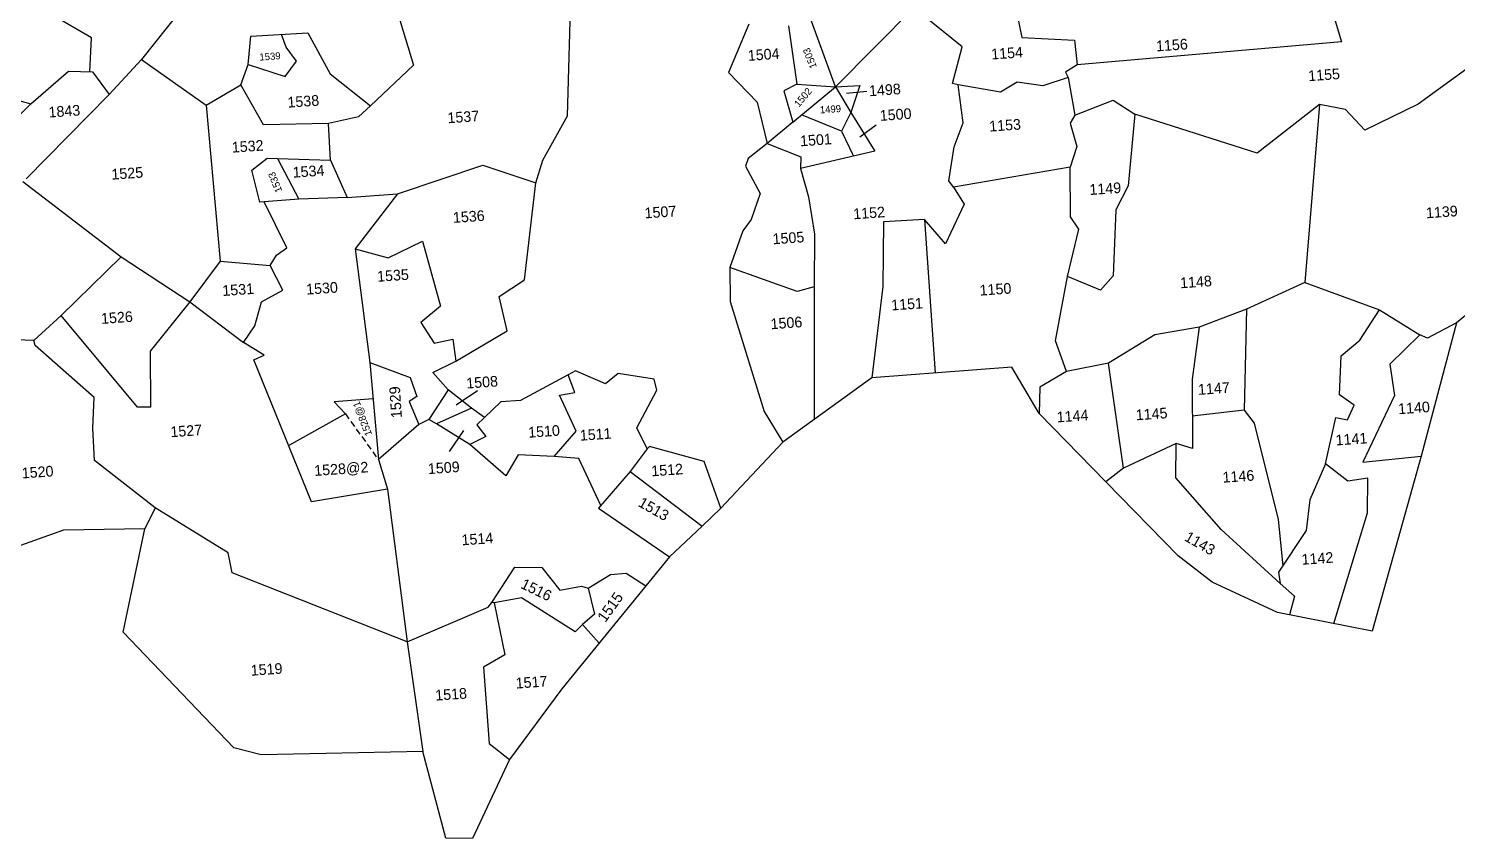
# Model space of a CAD drawing. Header units: metres. Extents: x 300459 to 305029, y 1966084 to 1969313.
# Drawn here: x 303307 to 304455, y 1966084 to 1966734 of the extents above; entities that cross this region are included whole.
import ezdxf

# ---------------------------------------------------------------- set-up
doc = ezdxf.new("R2010")
doc.units = ezdxf.units.M
doc.linetypes.add('DASHED', pattern=[0.75, 0.5, -0.25])
for name, color, linetype in [('OFF', 1, 'Continuous'), ('POLY_PARCEL', 6, 'Continuous'), ('POLY_SUBPARCEL', 6, 'DASHED'), ('TEXT_PARCEL', 7, 'Continuous'), ('V_BOUND_LINE', 7, 'Continuous')]:
    doc.layers.add(name, color=color, linetype=linetype)
doc.styles.add('TEXT_MAP', font='')
doc.styles.get('TEXT_MAP').set_extended_font_data('Kruti Dev 050')

msp = doc.modelspace()

# ---------------------------------------------------------------- linework, layer by layer
for p, q in [((303980.6, 1966683.5), (303964.3, 1966681.9)), ((303988.3, 1966656.5), (303975, 1966646.8)), ((303668, 1966443), (303650.8, 1966431.7)), ((303645.5, 1966394.3), (303657.1, 1966411.3))]:
    msp.add_line(p, q)
at = {"layer": 'OFF'}
for p, q in [((303624.1, 1966153.4), (303494.3, 1966150.9)), ((303642.7, 1966083.9), (303624.1, 1966153.4))]:
    msp.add_line(p, q, dxfattribs=at)
at = {"layer": 'POLY_PARCEL'}
for p, q in [((303955.5, 1966687.3), (303918.6, 1966788.9)), ((303740.3, 1966663.9), (303743, 1966762.4)), ((304349.1, 1966765.9), (304361.9, 1966723.2)), ((303429.6, 1966748.5), (303398.2, 1966709)), ((304018.5, 1966750.6), (303955.5, 1966687.3)), ((304057.4, 1966719.2), (304018.5, 1966750.6)), ((303357.9, 1966726.4), (303326.7, 1966744.8)), ((303603.9, 1966747), (303616.6, 1966704.6)), ((303886, 1966737.4), (303869.5, 1966698.8)), ((304101, 1966747.8), (304105.1, 1966726.9)), ((303356.6, 1966699.2), (303357.9, 1966726.4)), ((303483.8, 1966705.1), (303486, 1966727.9)), ((303486, 1966727.9), (303531.9, 1966730.6)), ((303514.4, 1966719.1), (303510.5, 1966729.3)), ((303531.9, 1966730.6), (303549.7, 1966697.5)), ((303917.8, 1966736.1), (303924.6, 1966689.4)), ((304105.1, 1966726.9), (304147.5, 1966724.7)), ((304505.3, 1966732.6), (304423.4, 1966673.2)), ((303522.7, 1966707.8), (303514.4, 1966719.1)), ((304049.4, 1966689.9), (304057.4, 1966719.2)), ((304147.5, 1966724.7), (304149.6, 1966704.8)), ((304361.9, 1966723.2), (304149.6, 1966704.8)), ((303398.2, 1966709), (303372.2, 1966680.9)), ((303398.2, 1966709), (303450, 1966672.4)), ((303477.9, 1966688.9), (303483.8, 1966705.1)), ((303483.8, 1966705.1), (303513.5, 1966695.5)), ((303513.5, 1966695.5), (303522.7, 1966707.8)), ((303616.6, 1966704.6), (303582.1, 1966672)), ((304149.6, 1966704.8), (304140.3, 1966698.9)), ((303309.3, 1966673.5), (303339.6, 1966699.8)), ((303339.6, 1966699.8), (303358.8, 1966699.2)), ((303358.8, 1966699.2), (303372.2, 1966680.9)), ((303549.7, 1966697.5), (303582.1, 1966672)), ((303869.5, 1966698.8), (303892.7, 1966675)), ((304142.5, 1966694.8), (304122, 1966688.1)), ((304140.3, 1966698.9), (304142.5, 1966694.8)), ((304142.5, 1966694.8), (304147.7, 1966664.5)), ((303285.9, 1966680), (303309.3, 1966673.5)), ((303372.2, 1966680.9), (303305.6, 1966613.3)), ((303450, 1966672.4), (303477.9, 1966688.9)), ((303496.1, 1966656.8), (303477.9, 1966688.9)), ((303924.6, 1966689.4), (303914.1, 1966683.9)), ((303914.1, 1966683.9), (303921.3, 1966658.9)), ((303921.3, 1966658.9), (303955.5, 1966687.3)), ((303924.6, 1966689.4), (303955.5, 1966687.3)), ((303955.5, 1966687.3), (303975, 1966688.3)), ((303955.5, 1966687.3), (303967.8, 1966666.7)), ((303975, 1966688.3), (303967.8, 1966666.7)), ((304054, 1966688.9), (304049.4, 1966689.9)), ((304088.1, 1966682.9), (304054, 1966688.9)), ((304058.2, 1966658.3), (304054, 1966688.9)), ((304101.6, 1966691), (304088.1, 1966682.9)), ((304122, 1966688.1), (304101.6, 1966691)), ((303309.3, 1966673.5), (303285.6, 1966649.8)), ((303450, 1966672.4), (303461.5, 1966547.3)), ((303582.1, 1966672), (303572.6, 1966663.2)), ((303892.7, 1966675), (303900.6, 1966641.6)), ((304147.7, 1966664.5), (304178.6, 1966676.5)), ((304178.6, 1966676.5), (304196.1, 1966665.3)), ((304344.4, 1966673.1), (304294.1, 1966633.9)), ((304344.4, 1966673.1), (304332.4, 1966530.1)), ((304365.1, 1966668.9), (304344.4, 1966673.1)), ((304380.8, 1966652.5), (304365.1, 1966668.9)), ((304423.4, 1966673.2), (304380.8, 1966652.5)), ((303548.3, 1966657.7), (303496.1, 1966656.8)), ((303572.6, 1966663.2), (303548.3, 1966657.7)), ((303550, 1966628.3), (303548.3, 1966657.7)), ((303720.5, 1966628.2), (303740.3, 1966663.9)), ((303921.3, 1966658.9), (303900.6, 1966641.6)), ((303960.3, 1966651.7), (303928.3, 1966664.6)), ((303967.8, 1966666.7), (303960.3, 1966651.7)), ((303967.8, 1966666.7), (303987.2, 1966635.6)), ((304050.8, 1966639), (304058.2, 1966658.3)), ((304147.7, 1966664.5), (304144, 1966658.1)), ((304144, 1966658.1), (304149.3, 1966639.3)), ((304196.1, 1966665.3), (304190.7, 1966607.6)), ((304294.1, 1966633.9), (304196.1, 1966665.3)), ((303960.3, 1966651.7), (303969.9, 1966631.5)), ((303900.6, 1966641.6), (303885.5, 1966629.7)), ((303900.6, 1966641.6), (303927.6, 1966630.9)), ((303987.2, 1966635.6), (303927.4, 1966621.6)), ((304046.5, 1966611.6), (304050.8, 1966639)), ((304149.3, 1966639.3), (304143.9, 1966622.6)), ((303486.9, 1966620.3), (303499.2, 1966629.8)), ((303499.2, 1966629.8), (303507.3, 1966629.6)), ((303507.3, 1966629.6), (303524.5, 1966596.9)), ((303507.3, 1966629.6), (303550, 1966628.3)), ((303550, 1966628.3), (303563.3, 1966598.4)), ((303603.8, 1966601.2), (303672.4, 1966624.2)), ((303672.4, 1966624.2), (303714.9, 1966610.2)), ((303714.9, 1966610.2), (303720.5, 1966628.2)), ((303885.5, 1966629.7), (303883.3, 1966623.4)), ((303883.3, 1966623.4), (303895.1, 1966601.5)), ((303927.6, 1966630.9), (303927.4, 1966621.6)), ((304143.9, 1966622.6), (304050.2, 1966606.5)), ((304144.2, 1966582.7), (304143.9, 1966622.6)), ((303303, 1966611.2), (303381.9, 1966550.7)), ((303493.1, 1966594.6), (303486.9, 1966620.3)), ((303927.4, 1966621.6), (303933.8, 1966598.9)), ((304050.2, 1966606.5), (304046.5, 1966611.6)), ((303563.3, 1966598.4), (303603.8, 1966601.2)), ((303603.8, 1966601.2), (303569.8, 1966557)), ((303705.8, 1966532.2), (303714.9, 1966610.2)), ((303895.1, 1966601.5), (303887.8, 1966580.6)), ((304050.2, 1966606.5), (304058.8, 1966593.1)), ((304190.7, 1966607.6), (304180.6, 1966588.3)), ((303496.7, 1966594.9), (303493.1, 1966594.6)), ((303524.5, 1966596.9), (303496.7, 1966594.9)), ((303514.9, 1966557.9), (303496.7, 1966594.9)), ((303563.3, 1966598.4), (303524.5, 1966596.9)), ((303933.8, 1966598.9), (303938.8, 1966568.8)), ((304058.8, 1966593.1), (304043.9, 1966561.1)), ((304180.6, 1966588.3), (304178.7, 1966535.5)), ((303887.8, 1966580.6), (303881.2, 1966571.5)), ((303994.1, 1966578.8), (303993.7, 1966526.9)), ((304027, 1966580.7), (303994.1, 1966578.8)), ((304027, 1966580.7), (304035.5, 1966457.4)), ((304043.9, 1966561.1), (304027, 1966580.7)), ((304151.1, 1966572.8), (304144.2, 1966582.7)), ((303881.2, 1966571.5), (303870.8, 1966542)), ((303938.8, 1966568.8), (303938.5, 1966526.7)), ((304141.9, 1966534.8), (304151.1, 1966572.8)), ((303506.6, 1966552), (303514.9, 1966557.9)), ((303569.8, 1966557), (303596.4, 1966549.8)), ((303569.8, 1966557), (303581.7, 1966465.9)), ((303596.4, 1966549.8), (303623.8, 1966563.3)), ((303623.8, 1966563.3), (303638.4, 1966511.2)), ((303381.9, 1966550.7), (303333.8, 1966503.5)), ((303381.9, 1966550.7), (303437.1, 1966514.6)), ((303461.5, 1966547.3), (303437.1, 1966514.6)), ((303461.5, 1966547.3), (303501.6, 1966543.6)), ((303501.6, 1966543.6), (303506.6, 1966552)), ((303511.7, 1966523.9), (303501.6, 1966543.6)), ((303870.8, 1966542), (303871, 1966514.7)), ((303924.9, 1966522.9), (303870.8, 1966542)), ((303685.5, 1966518.9), (303705.8, 1966532.2)), ((304132.3, 1966483.2), (304141.9, 1966534.8)), ((304168.5, 1966523.8), (304141.9, 1966534.8)), ((304178.7, 1966535.5), (304168.5, 1966523.8)), ((303494.5, 1966514.6), (303511.7, 1966523.9)), ((303691.9, 1966491.3), (303685.5, 1966518.9)), ((303938.5, 1966526.7), (303924.9, 1966522.9)), ((303938.5, 1966526.7), (303938.3, 1966419.9)), ((303993.7, 1966526.9), (303984.8, 1966453.6)), ((304332.4, 1966530.1), (304285.7, 1966508.7)), ((304332.4, 1966530.1), (304392.5, 1966508.1)), ((303437.1, 1966514.6), (303405.2, 1966475)), ((303437.1, 1966514.6), (303480, 1966482)), ((303489.2, 1966495.3), (303494.5, 1966514.6)), ((303638.4, 1966511.2), (303622.4, 1966497.9)), ((303871, 1966514.7), (303898.3, 1966426.6)), ((304285.7, 1966508.7), (304247.7, 1966494.2)), ((304285.7, 1966508.7), (304283.9, 1966427.6)), ((304376.7, 1966483.9), (304392.5, 1966508.1)), ((304392.5, 1966508.1), (304424.8, 1966488)), ((303333.8, 1966503.5), (303311.7, 1966483.6)), ((303394.9, 1966430.1), (303333.8, 1966503.5)), ((303622.4, 1966497.9), (303633.3, 1966481.5)), ((304454.2, 1966497.6), (304431, 1966485.4)), ((303311.7, 1966483.6), (303258.4, 1966485.3)), ((303480, 1966482), (303489.2, 1966495.3)), ((303633.3, 1966481.5), (303648.1, 1966484.6)), ((303648.1, 1966484.6), (303650.6, 1966466.9)), ((303650.6, 1966466.9), (303691.9, 1966491.3)), ((304211.9, 1966488.1), (304174.7, 1966465.3)), ((304247.7, 1966494.2), (304211.9, 1966488.1)), ((304247.7, 1966494.2), (304241.9, 1966452.4)), ((304424.8, 1966488), (304400.8, 1966464.4)), ((304431, 1966485.4), (304424.8, 1966488)), ((303312.7, 1966479.6), (303311.7, 1966483.6)), ((303360.3, 1966437.7), (303312.7, 1966479.6)), ((303405.2, 1966475), (303405.3, 1966429.9)), ((303496.6, 1966471.7), (303480, 1966482)), ((304141.1, 1966458.6), (304132.3, 1966483.2)), ((304361.6, 1966471.1), (304376.7, 1966483.9)), ((303488.5, 1966467.9), (303496.6, 1966471.7)), ((303534.8, 1966354.1), (303488.5, 1966467.9)), ((303581.7, 1966465.9), (303613.9, 1966453.7)), ((303581.7, 1966465.9), (303588.4, 1966387.9)), ((303632.1, 1966457.7), (303650.6, 1966466.9)), ((304174.7, 1966465.3), (304141.1, 1966458.6)), ((304187, 1966381.1), (304174.7, 1966465.3)), ((304360.3, 1966439.9), (304361.6, 1966471.1)), ((304400.8, 1966464.4), (304404.5, 1966439.3)), ((303613.9, 1966453.7), (303619.3, 1966438.5)), ((303644.5, 1966444), (303632.1, 1966457.7)), ((303740.9, 1966455.9), (303702.6, 1966435.2)), ((303746.7, 1966459.2), (303740.9, 1966455.9)), ((303746.2, 1966441.7), (303740.9, 1966455.9)), ((303770.9, 1966448.6), (303746.7, 1966459.2)), ((303781, 1966456.9), (303770.9, 1966448.6)), ((303809.9, 1966452.5), (303781, 1966456.9)), ((303812.2, 1966443.5), (303809.9, 1966452.5)), ((304141.1, 1966458.6), (304119.7, 1966446.1)), ((304241.9, 1966452.4), (304242.3, 1966396.9)), ((303644.5, 1966444), (303628.9, 1966420.2)), ((303663.2, 1966429.2), (303644.5, 1966444)), ((303734, 1966439.6), (303746.2, 1966441.7)), ((303747.3, 1966410.6), (303734, 1966439.6)), ((303795.9, 1966413.5), (303812.2, 1966443.5)), ((304119.7, 1966446.1), (304119.2, 1966424.8)), ((304372.2, 1966431.7), (304360.3, 1966439.9)), ((304404.5, 1966439.3), (304379.1, 1966385.9)), ((303359.1, 1966413), (303360.3, 1966437.7)), ((303405.3, 1966429.9), (303394.9, 1966430.1)), ((303584.2, 1966436.7), (303552.9, 1966434.2)), ((303552.9, 1966434.2), (303561.9, 1966424.6)), ((303619.3, 1966438.5), (303613.2, 1966434.5)), ((303613.2, 1966434.5), (303620.9, 1966416)), ((303663.2, 1966429.2), (303635.2, 1966416.5)), ((303673.6, 1966421.6), (303663.2, 1966429.2)), ((303686.9, 1966434.3), (303673.6, 1966421.6)), ((303702.6, 1966435.2), (303686.9, 1966434.3)), ((304283.9, 1966427.6), (304242.1, 1966422.8)), ((304283.9, 1966427.6), (304291.8, 1966417.2)), ((304366.8, 1966419.8), (304372.2, 1966431.7)), ((303561.9, 1966424.6), (303516.4, 1966399.3)), ((303620.9, 1966416), (303588.4, 1966387.9)), ((303628.9, 1966420.2), (303620.9, 1966416)), ((303635.2, 1966416.5), (303628.9, 1966420.2)), ((303661.8, 1966400), (303635.2, 1966416.5)), ((303673.6, 1966421.6), (303667.6, 1966415.9)), ((303667.6, 1966415.9), (303674.8, 1966406.4)), ((303898.3, 1966426.6), (303913.3, 1966401.8)), ((304291.8, 1966417.2), (304311.1, 1966339.9)), ((304349, 1966384.5), (304357.5, 1966421.6)), ((304357.5, 1966421.6), (304366.8, 1966419.8)), ((303360.5, 1966387.1), (303359.1, 1966413)), ((303674.8, 1966406.4), (303661.8, 1966400)), ((303729.6, 1966390.3), (303747.3, 1966410.6)), ((303804.3, 1966396.5), (303795.9, 1966413.5)), ((303690.7, 1966374.8), (303661.8, 1966400)), ((303804.3, 1966396.5), (303790.7, 1966378.4)), ((303806.1, 1966398.3), (303804.3, 1966396.5)), ((303850, 1966386.4), (303806.1, 1966398.3)), ((304229.1, 1966400.7), (304187, 1966381.1)), ((304228.9, 1966373.2), (304229.1, 1966400.7)), ((304242.3, 1966396.9), (304229.1, 1966400.7)), ((303409.1, 1966349.2), (303360.5, 1966387.1)), ((303588.4, 1966387.9), (303595.7, 1966364.2)), ((303700.6, 1966391.6), (303690.7, 1966374.8)), ((303729.6, 1966390.3), (303700.6, 1966391.6)), ((303749.4, 1966388.8), (303729.6, 1966390.3)), ((303767.2, 1966351), (303749.4, 1966388.8)), ((303863.4, 1966348.9), (303850, 1966386.4)), ((304349, 1966384.5), (304336.4, 1966355.5)), ((304367.1, 1966370.5), (304349, 1966384.5)), ((304379.1, 1966385.9), (304425.8, 1966390.6)), ((303790.7, 1966378.4), (303765.2, 1966348.8)), ((303790.7, 1966378.4), (303848.5, 1966334.4)), ((304187, 1966381.1), (304172.8, 1966370.1)), ((304265.2, 1966331.8), (304228.9, 1966373.2)), ((304383.2, 1966372.9), (304367.1, 1966370.5)), ((304382.9, 1966345.2), (304383.2, 1966372.9)), ((303595.7, 1966364.2), (303534.8, 1966354.1)), ((303595.7, 1966364.2), (303611.6, 1966241.6)), ((303409.1, 1966349.2), (303400.8, 1966332.2)), ((303467.7, 1966313.1), (303409.1, 1966349.2)), ((303765.2, 1966348.8), (303822.2, 1966309.7)), ((304336.4, 1966355.5), (304333.6, 1966330.9)), ((304311.1, 1966339.9), (304314.7, 1966302.7)), ((304355.7, 1966256.2), (304382.9, 1966345.2)), ((303335.5, 1966331.2), (303289, 1966314.6)), ((303400.8, 1966332.2), (303335.5, 1966331.2)), ((303383.4, 1966249.2), (303400.8, 1966332.2)), ((304312.8, 1966288.5), (304265.2, 1966331.8)), ((304333.6, 1966330.9), (304311.3, 1966297.6)), ((303471.1, 1966297), (303467.7, 1966313.1)), ((303679.5, 1966273.1), (303697.9, 1966301.5)), ((303697.9, 1966301.5), (303719.8, 1966301.2)), ((303719.8, 1966301.2), (303734.1, 1966283)), ((303611.6, 1966241.6), (303471.1, 1966297)), ((303756.9, 1966284.6), (303774.9, 1966295.7)), ((303774.9, 1966295.7), (303787.5, 1966296.8)), ((303787.5, 1966296.8), (303803.2, 1966286.4)), ((304311.3, 1966297.6), (304312.8, 1966288.5)), ((303734.1, 1966283), (303751.5, 1966286.3)), ((303751.5, 1966286.3), (303756.9, 1966284.6)), ((303756.9, 1966284.6), (303762, 1966263.8)), ((304312.8, 1966288.5), (304324.3, 1966278.3)), ((304324.3, 1966278.3), (304320.1, 1966263.2)), ((303611.6, 1966241.6), (303676.7, 1966269.4)), ((303676.7, 1966269.4), (303679.5, 1966273.1)), ((303681.4, 1966272.9), (303679.5, 1966273.1)), ((303703.4, 1966277), (303681.4, 1966272.9)), ((303681.4, 1966272.9), (303689.9, 1966231.1)), ((303746.5, 1966249.7), (303703.4, 1966277)), ((303752.5, 1966255.4), (303746.5, 1966249.7)), ((303762, 1966263.8), (303752.5, 1966255.4)), ((303752.5, 1966255.4), (303765.8, 1966240.5)), ((303472.4, 1966156.4), (303383.4, 1966249.2)), ((303611.6, 1966241.6), (303624.1, 1966153.4)), ((303689.9, 1966231.1), (303672.9, 1966221.2)), ((303672.9, 1966221.2), (303677.4, 1966160)), ((303494.3, 1966150.9), (303472.4, 1966156.4)), ((303677.4, 1966160), (303693.8, 1966147.2))]:
    msp.add_line(p, q, dxfattribs=at)
at = {"layer": 'POLY_SUBPARCEL', "ltscale": 10}
msp.add_line((303561.9, 1966424.6), (303588.4, 1966387.9), dxfattribs=at)
at = {"layer": 'V_BOUND_LINE'}
for p, q in [((304454.2, 1966497.6), (304425.8, 1966390.6)), ((304463, 1966504.6), (304454.2, 1966497.6)), ((304097.1, 1966462), (303984.8, 1966453.6)), ((304119.2, 1966424.8), (304097.1, 1966462)), ((303984.8, 1966453.6), (303913.3, 1966401.8)), ((304172.8, 1966370.1), (304119.2, 1966424.8)), ((303913.3, 1966401.8), (303863.4, 1966348.9)), ((304425.8, 1966390.6), (304386.7, 1966250.1)), ((304230.7, 1966310.5), (304172.8, 1966370.1)), ((303863.4, 1966348.9), (303848.5, 1966334.4)), ((303848.5, 1966334.4), (303822.2, 1966309.7)), ((303822.2, 1966309.7), (303735.9, 1966203.8)), ((304258.1, 1966289.5), (304230.7, 1966310.5)), ((304310.5, 1966265.1), (304258.1, 1966289.5)), ((304386.7, 1966250.1), (304310.5, 1966265.1)), ((303735.9, 1966203.8), (303693.8, 1966147.2)), ((303693.8, 1966147.2), (303664.1, 1966083.7)), ((303664.1, 1966083.7), (303642.7, 1966083.9))]:
    msp.add_line(p, q, dxfattribs=at)

# ---------------------------------------------------------------- texts
at = {"layer": 'TEXT_PARCEL', "style": 'TEXT_MAP'}
for s, height, rotation, p in [('1156', 8.58, 3.9552, (304213.3, 1966715.6)), ('1539', 5.72, 3.9552, (303493.1, 1966708.2)), ('1504', 8.58, 3.9552, (303885.4, 1966708)), ('1503', 5.72, 111.2149, (303940.7, 1966703.2)), ('1154', 8.58, 3.9552, (304080.9, 1966709.1)), ('1155', 8.58, 3.9552, (304335.5, 1966691.7)), ('1538', 8.58, 3.9552, (303515.7, 1966670.4)), ('1502', 5.72, 50.1427, (303926.2, 1966670.4)), ('1498', 8.58, 3.9552, (303982.8, 1966679.6)), ('1843', 8.58, 3.9552, (303323.8, 1966662.5)), ('1537', 8.58, 3.9552, (303644.2, 1966657.9)), ('1499', 5.72, 3.9552, (303943.2, 1966665.8)), ('1500', 8.58, 3.9552, (303991.4, 1966659.8)), ('1153', 8.58, 3.9552, (304079.3, 1966651.2)), ('1501', 8.58, 3.9552, (303927.4, 1966639.4)), ('1532', 8.58, 3.9552, (303471, 1966634.3)), ('1525', 8.58, 3.9552, (303374.3, 1966612.6)), ('1534', 8.58, 3.9552, (303519.9, 1966614.2)), ('1533', 5.72, 112.399, (303511.4, 1966603.7)), ('1149', 8.58, 3.9552, (304159.8, 1966600.3)), ('1536', 8.58, 3.9552, (303648.6, 1966577.9)), ('1507', 8.58, 3.9552, (303802.5, 1966581.5)), ('1152', 8.58, 3.9552, (303970.1, 1966580.8)), ('1139', 8.58, 3.9552, (304430.1, 1966581.6)), ('1505', 8.58, 3.9552, (303905.3, 1966560.7)), ('1530', 8.58, 3.9552, (303530.7, 1966520.3)), ('1535', 8.58, 3.9552, (303587.7, 1966530.6)), ('1148', 8.58, 3.9552, (304232.6, 1966525.4)), ('1531', 8.58, 3.9552, (303463.4, 1966519.2)), ('1150', 8.58, 3.9552, (304071.6, 1966519.5)), ('1151', 8.58, 3.9552, (304000.6, 1966507.6)), ('1526', 8.58, 3.9552, (303366, 1966496.8)), ('1506', 8.58, 3.9552, (303903.7, 1966492.5)), ('1508', 8.58, 3.9552, (303659.3, 1966444.9)), ('1147', 8.58, 3.9552, (304247, 1966439.8)), ('1529', 8.58, 93.9552, (303607.4, 1966421.5)), ('1528@1', 5.72, 110.9641, (303583.5, 1966408.1)), ('1144', 8.58, 3.9552, (304133.5, 1966417.7)), ('1145', 8.58, 3.9552, (304197, 1966419.4)), ('1140', 8.58, 3.9552, (304407.7, 1966424.3)), ('1527', 8.58, 3.9552, (303421.7, 1966405.8)), ('1510', 8.58, 3.9552, (303709, 1966405.4)), ('1511', 8.58, 3.9552, (303750.5, 1966403)), ('1141', 8.58, 3.9552, (304357.5, 1966399.2)), ('1520', 8.58, 3.9552, (303302.3, 1966372.7)), ('1528@2', 8.58, 3.9552, (303537.2, 1966374.7)), ('1509', 8.58, 3.9552, (303628.5, 1966376.2)), ('1512', 8.58, 3.9552, (303807.9, 1966374.4)), ('1146', 8.58, 3.9552, (304266.7, 1966369.3)), ('1513', 8.58, 330.2949, (303796.4, 1966350.9)), ('1514', 8.58, 3.9552, (303655.5, 1966319)), ('1143', 8.58, 330.2949, (304235.1, 1966323.3)), ('1142', 8.58, 3.9552, (304330.2, 1966303.4)), ('1516', 8.58, 334.1071, (303702, 1966285.1)), ('1515', 8.58, 54.451, (303770.7, 1966256.6)), ('1519', 8.58, 3.9552, (303486.2, 1966214.3)), ('1517', 8.58, 3.9552, (303699, 1966204)), ('1518', 8.58, 3.9552, (303634.4, 1966194.3))]:
    msp.add_text(s, height=height, rotation=rotation, dxfattribs=at).set_placement(p)

doc.saveas('drawing.dxf')
